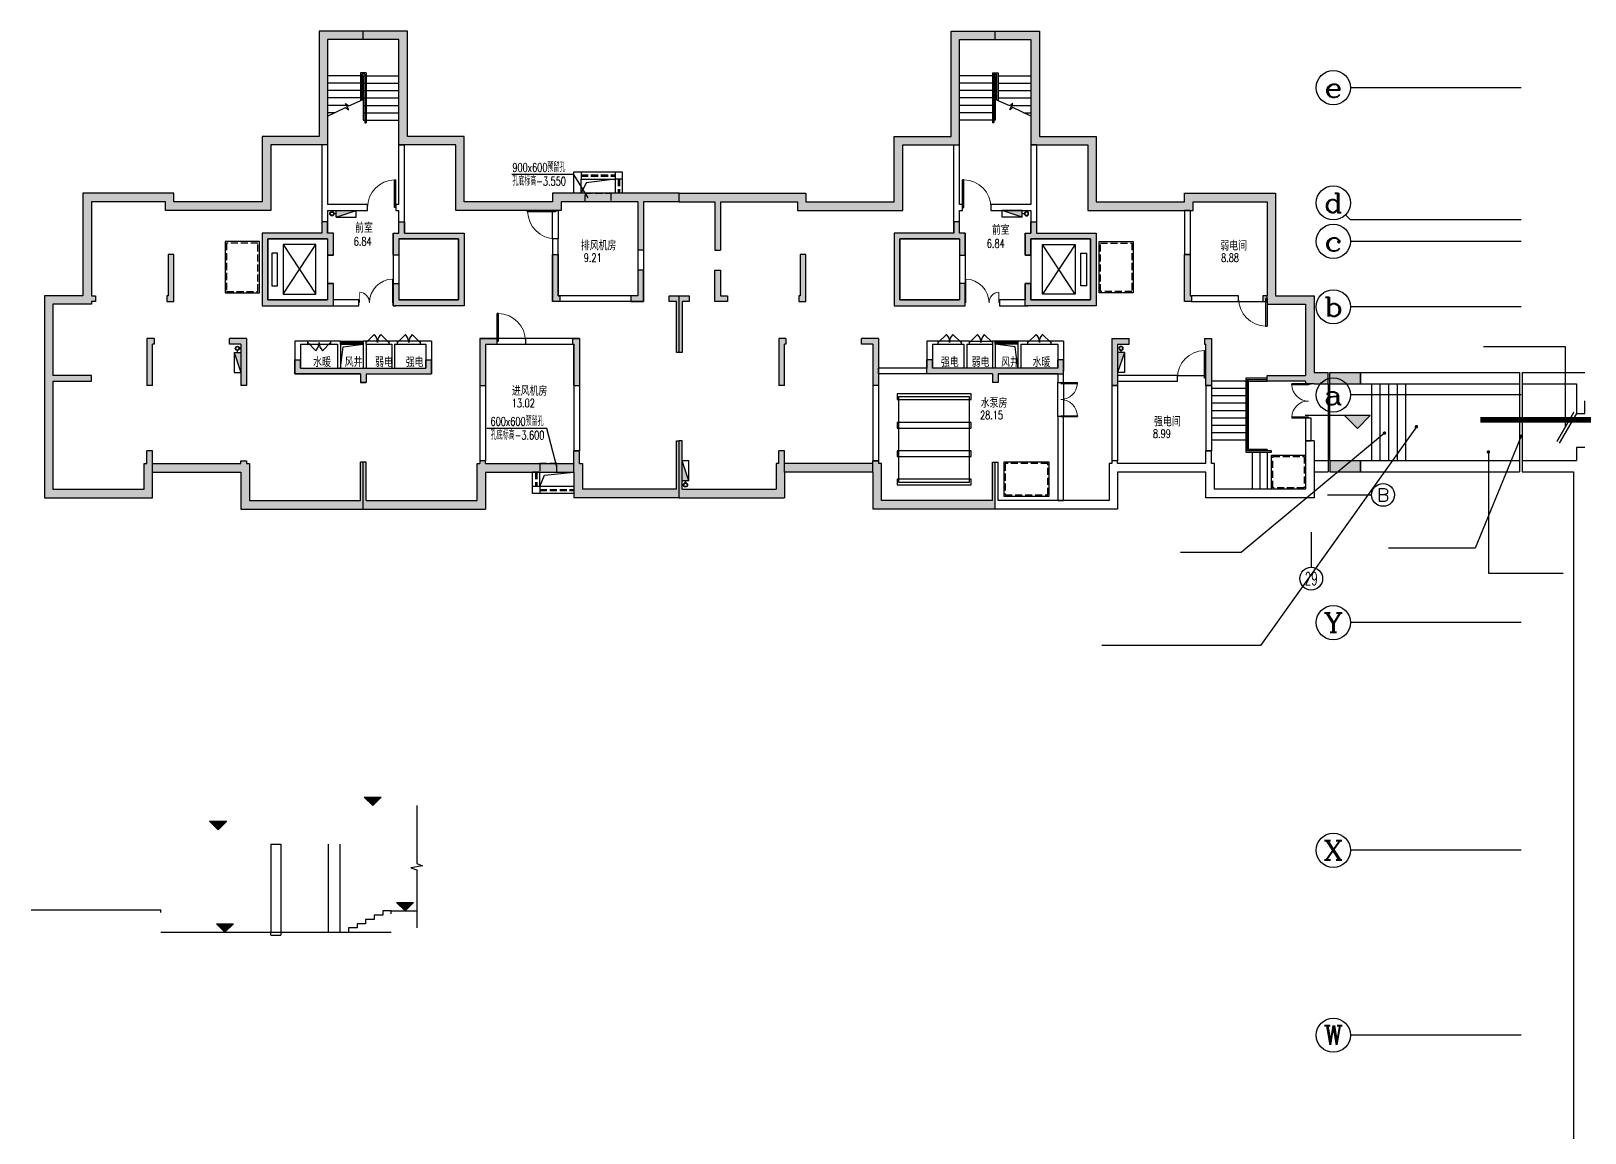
# Model space of a CAD drawing. Extents: x 791398 to 2325386, y -987887 to -518217.
# Drawn here: x 1385609 to 1440194, y -761682 to -722960 of the extents above; entities that cross this region are included whole.
import ezdxf
from ezdxf.enums import TextEntityAlignment as Align

# ---------------------------------------------------------------- set-up
doc = ezdxf.new("R2010")
doc.units = 0
doc.header["$LTSCALE"] = 1000
doc.header["$MEASUREMENT"] = 0
for name, pattern in [('BORDER', [1.75, 0.5, -0.25, 0.5, -0.25, 0, -0.25]), ('DASH', [0.35, 0.25, -0.1]), ('DASHEDX2', [1.5, 1, -0.5])]:
    doc.linetypes.add(name, pattern=pattern)
for name, color, linetype in [('AXIS', 3, 'Continuous'), ('AXIS_TEXT', 7, 'Continuous'), ('DIM_ELEV', 3, 'Continuous'), ('DIM_LEAD', 3, 'Continuous'), ('JPS-J', 6, 'Continuous'), ('JPS-X', 1, 'BORDER'), ('JPS-XHS', 7, 'Continuous'), ('LVTRY', 6, 'Continuous'), ('PUB_DIM', 3, 'Continuous'), ('solid', 253, 'Continuous'), ('SPACE', 7, 'Continuous'), ('STAIR', 9, 'Continuous'), ('STAIRS', 9, 'Continuous'), ('TEXT', 7, 'Continuous'), ('WALL', 8, 'Continuous'), ('wall-jg', 1, 'Continuous'), ('WINDOW', 8, 'Continuous'), ('ZS封堵', 40, 'Continuous')]:
    doc.layers.add(name, color=color, linetype=linetype)
doc.layers.add('RD-line', color=2, linetype='Continuous', lineweight=0)
doc.styles.add('_TCH_AXIS', font='COMPLEX', dxfattribs={"bigfont": 'GBCBIG'})
doc.styles.add('_TCH_SPACE', font='SIMPLEX', dxfattribs={"bigfont": 'GBCBIG'})
doc.styles.add('COMPLEX', font='COMPLEX')
doc.styles.add('TEXT', font='tjromans.shx', dxfattribs={"width": 0.8, "height": 400, "bigfont": 'tjhztxt.shx'})

# ---------------------------------------------------------------- blocks, each defined once
blk = doc.blocks.new('DXHS')
at = {"layer": 'JPS-XHS'}
blk.add_hatch(color=256, dxfattribs=at).paths.add_polyline_path([(-350, 240), (-350, 0), (350, 0)])
at = {"layer": 'JPS-XHS', "linetype": 'Continuous'}
for p, q in [((-350, 240), (-350, 0)), ((-350, 240), (350, 240)), ((-350, 0), (350, 0)), ((350, 240), (350, 0))]:
    blk.add_line(p, q, dxfattribs=at)
at = {"layer": 'JPS-XHS'}
blk.add_line((-350, 240), (350, 0), dxfattribs=at)
blk = doc.blocks.new('FF')
at = {"linetype": 'Continuous'}
for radius in [75, 60]:
    blk.add_circle((0, 0), radius, dxfattribs=at)
blk = doc.blocks.new('$DorLib2D$00000192')
at = {"color": 0}
blk.add_line((-0.5, 0.125), (0.366, 0.625), dxfattribs=at)
at = {"color": 0, "const_width": 0.0417}
blk.add_lwpolyline([(-0.542, 0.197), (0.324, 0.697)], dxfattribs=at)
blk = doc.blocks.new('_AXISO')
blk.add_circle((0, 0), 0.5)
at = {"layer": 'AXIS_TEXT', "style": 'COMPLEX', "width": 1.041667}
blk.add_attdef('A', text='', height=0.56, dxfattribs=at).set_placement((-0.25, -0.28), (0.25, -0.28), align=Align.FIT)
blk = doc.blocks.new('$DorLib2D$00000025')
at = {"const_width": 0.02}
for points in [[(0.481, -0.001), (0.481, 0.691)], [(-0.481, 0.001), (-0.481, 0.308)]]:
    blk.add_lwpolyline(points, dxfattribs=at)
at = {"lineweight": 13}
for centre, radius, start, end in [((0.505, -0.002), 0.699, 91.9397, 179.7238), ((-0.501, 0.003), 0.307, 359.7899, 85.7508)]:
    blk.add_arc(centre, radius, start, end, dxfattribs=at)
blk = doc.blocks.new('$DorLib2D$00000116')
at = {"color": 0}
for p, q in [((-0.5, 0), (-0.146, 0.354)), ((0.5, 0), (0.146, 0.354))]:
    blk.add_line(p, q, dxfattribs=at)
for centre, start, end in [((-0.5, 0), 0, 45), ((0.5, 0), 135, 180)]:
    blk.add_arc(centre, 0.5, start, end, dxfattribs=at)
blk = doc.blocks.new('$WINLIB2D$00000001')
for p, q in [((-0.5, 0.5), (0.5, 0.5)), ((-0.5, 0.5), (-0.5, -0.5)), ((0.5, 0.167), (-0.5, 0.167)), ((0.5, -0.5), (0.5, 0.5)), ((0.5, -0.167), (-0.5, -0.167)), ((-0.5, -0.5), (0.5, -0.5))]:
    blk.add_line(p, q)
blk = doc.blocks.new('$DorLib2D$00000001')
for p, q in [((0.45, 0.975), (0.5, 0.975)), ((0.45, 0), (0.45, 0.975)), ((0.5, 0), (0.5, 0.975)), ((0.5, 0), (0.45, 0))]:
    blk.add_line(p, q)
at = {"lineweight": 13}
blk.add_arc((0.475, 0), 0.975, 91.4693, 180, dxfattribs=at)
blk = doc.blocks.new('$DorLib2D$00000002')
for p, q in [((-0.5, 0), (-0.5, 0.4875)), ((-0.475, 0.4875), (-0.5, 0.4875)), ((-0.475, 0), (-0.475, 0.4875)), ((0.475, 0), (0.475, 0.4875)), ((0.475, 0.4875), (0.5, 0.4875)), ((0.5, 0), (0.5, 0.4875)), ((-0.5, 0), (-0.475, 0)), ((0.5, 0), (0.475, 0))]:
    blk.add_line(p, q)
at = {"lineweight": 13}
for centre, start, end in [((-0.4875, 0), 0, 88.53072), ((0.4875, 0), 91.46928, 180)]:
    blk.add_arc(centre, 0.4875, start, end, dxfattribs=at)

msp = doc.modelspace()

# ---------------------------------------------------------------- hatches: boundary and pattern name
at = {"layer": 'DIM_ELEV'}
for points in [[(1432199, -736923), (1432649, -736473), (1431749, -736473)], [(1397609, -750179), (1397309, -749879), (1397909, -749879)], [(1392181, -751029), (1391881, -750729), (1392481, -750729)], [(1398747, -753879), (1398447, -753579), (1399047, -753579)], [(1392418, -754629), (1392118, -754329), (1392718, -754329)]]:
    msp.add_hatch(color=256, dxfattribs=at).paths.add_polyline_path(points)
at = {"layer": 'solid'}
for points in [[(1395728, -726660), (1393728, -726660), (1393728, -728960), (1390628, -728960), (1390628, -728660), (1387428, -728660), (1387428, -732260), (1386078, -732260), (1386078, -739360), (1389878, -739360), (1389878, -738460), (1389878, -738160), (1389878, -737710), (1389678, -737710), (1389678, -738160), (1389578, -738160), (1389578, -739060), (1386378, -739060), (1386378, -735260), (1387728, -735260), (1387728, -735060), (1386378, -735060), (1386378, -732560), (1387728, -732560), (1387728, -732460), (1387878, -732460), (1387878, -732260), (1387728, -732260), (1387728, -728960), (1390328, -728960), (1390328, -729260), (1394028, -729260), (1394028, -726960), (1396028, -726960), (1396028, -723260), (1397278, -723260), (1397278, -722960), (1395728, -722960)], [(1403928, -728660), (1403928, -728960), (1400828, -728960), (1400828, -726660), (1398828, -726660), (1398828, -722960), (1397278, -722960), (1397278, -723260), (1398528, -723260), (1398528, -726960), (1400528, -726960), (1400528, -729260), (1404228, -729260), (1404228, -728960), (1406928, -728960), (1406928, -730660), (1407128, -730660), (1407128, -728960), (1408378, -728960), (1408378, -728660)], [(1408378, -728660), (1412828, -728660), (1412828, -728960), (1415928, -728960), (1415928, -726660), (1417928, -726660), (1417928, -722960), (1419478, -722960), (1419478, -723260), (1418228, -723260), (1418228, -726960), (1416228, -726960), (1416228, -729260), (1412528, -729260), (1412528, -728960), (1409828, -728960), (1409828, -730660), (1409628, -730660), (1409628, -728960), (1408378, -728960)], [(1426128, -728660), (1426128, -728960), (1423028, -728960), (1423028, -726660), (1421028, -726660), (1421028, -722960), (1419478, -722960), (1419478, -723260), (1420728, -723260), (1420728, -726960), (1422728, -726960), (1422728, -729260), (1426428, -729260), (1426428, -728960), (1429028, -728960), (1429028, -732260), (1428878, -732260), (1428878, -732460), (1429028, -732460), (1429028, -732560), (1430378, -732560), (1430378, -735060), (1429028, -735060), (1429028, -735260), (1430378, -735260), (1430378, -735360), (1430678, -735360), (1431178, -735360), (1431178, -734960), (1430678, -734960), (1430678, -732260), (1429328, -732260), (1429328, -728660)], [(1396028, -730835), (1396228, -730835), (1396228, -730060), (1396028, -730060), (1396028, -729660), (1395828, -729660), (1395828, -730060), (1393728, -730060), (1393728, -732610), (1396228, -732610), (1396228, -731835), (1396028, -731835), (1396028, -732410), (1393928, -732410), (1393928, -730260), (1396028, -730260)], [(1398528, -730835), (1398328, -730835), (1398328, -730060), (1398528, -730060), (1398528, -729660), (1398728, -729660), (1398728, -730060), (1400828, -730060), (1400828, -732610), (1398328, -732610), (1398328, -731835), (1398528, -731835), (1398528, -732410), (1400628, -732410), (1400628, -730260), (1398528, -730260)], [(1418228, -730835), (1418428, -730835), (1418428, -730060), (1418228, -730060), (1418228, -729660), (1418028, -729660), (1418028, -730060), (1415928, -730060), (1415928, -732610), (1418428, -732610), (1418428, -731835), (1418228, -731835), (1418228, -732410), (1416128, -732410), (1416128, -730260), (1418228, -730260)], [(1420528, -730835), (1420528, -730060), (1420728, -730060), (1420728, -729660), (1420928, -729660), (1420928, -730060), (1423028, -730060), (1423028, -732610), (1420528, -732610), (1420528, -731835), (1420728, -731835), (1420728, -732410), (1422828, -732410), (1422828, -730260), (1420728, -730260), (1420728, -730835)], [(1390428, -732260), (1390378, -732260), (1390378, -732460), (1390628, -732460), (1390628, -730810), (1390428, -730810)], [(1403928, -732460), (1404178, -732460), (1404178, -732260), (1404128, -732260), (1404128, -730810), (1403928, -730810)], [(1412828, -730810), (1412628, -730810), (1412628, -732260), (1412578, -732260), (1412578, -732460), (1412828, -732460)], [(1426328, -732260), (1426328, -730810), (1426128, -730810), (1426128, -732460), (1426378, -732460), (1426378, -732260)], [(1406678, -732460), (1407128, -732460), (1407128, -731360), (1406928, -731360), (1406928, -732260), (1406678, -732260)], [(1410078, -732460), (1409628, -732460), (1409628, -731360), (1409828, -731360), (1409828, -732260), (1410078, -732260)], [(1408378, -732260), (1408028, -732260), (1408028, -732460), (1408278, -732460), (1408278, -734260), (1408378, -734260)], [(1408728, -732260), (1408378, -732260), (1408378, -734260), (1408478, -734260), (1408478, -732460), (1408728, -732460)], [(1389878, -733960), (1389928, -733960), (1389928, -733760), (1389678, -733760), (1389678, -735410), (1389878, -735410)], [(1392978, -733960), (1392978, -735410), (1393178, -735410), (1393178, -733760), (1392578, -733760), (1392578, -733960)], [(1401378, -735410), (1401578, -735410), (1401578, -733960), (1401978, -733960), (1401978, -733760), (1401378, -733760)], [(1404878, -733760), (1404628, -733760), (1404628, -733960), (1404678, -733960), (1404678, -735410), (1404878, -735410)], [(1411878, -735410), (1412078, -735410), (1412078, -733960), (1412128, -733960), (1412128, -733760), (1411878, -733760)], [(1415378, -733760), (1414778, -733760), (1414778, -733960), (1415178, -733960), (1415178, -735410), (1415378, -735410)], [(1423778, -733960), (1424178, -733960), (1424178, -733760), (1423578, -733760), (1423578, -735410), (1423778, -735410)], [(1426878, -735410), (1427078, -735410), (1427078, -733760), (1426828, -733760), (1426828, -733960), (1426878, -733960)], [(1395078, -734810), (1395078, -734510), (1394878, -734510), (1394878, -735010), (1397178, -735010), (1397178, -735310), (1397378, -735310), (1397378, -735010), (1399678, -735010), (1399678, -734510), (1399478, -734510), (1399478, -734810)], [(1417278, -734810), (1417278, -734510), (1417078, -734510), (1417078, -735010), (1419378, -735010), (1419378, -735310), (1419578, -735310), (1419578, -735010), (1421878, -735010), (1421878, -734510), (1421678, -734510), (1421678, -734810)], [(1431228, -734960), (1431228, -735360), (1432311, -735360), (1432311, -734960)], [(1408378, -737360), (1408278, -737360), (1408278, -739060), (1404978, -739060), (1404978, -738160), (1404878, -738160), (1404878, -737710), (1404678, -737710), (1404678, -738160), (1404678, -738460), (1404678, -739360), (1408378, -739360)], [(1408378, -737360), (1408478, -737360), (1408478, -739060), (1411778, -739060), (1411778, -738160), (1411878, -738160), (1411878, -737710), (1412078, -737710), (1412078, -738160), (1412078, -738460), (1412078, -739360), (1408378, -739360)], [(1397278, -738110), (1397178, -738110), (1397178, -739460), (1393278, -739460), (1393278, -738160), (1393178, -738160), (1393178, -738060), (1392978, -738060), (1392978, -738160), (1389878, -738160), (1389878, -738460), (1392978, -738460), (1392978, -739760), (1397278, -739760)], [(1404678, -738160), (1401578, -738160), (1401578, -738060), (1401378, -738060), (1401378, -738160), (1401278, -738160), (1401278, -739460), (1397378, -739460), (1397378, -738110), (1397278, -738110), (1397278, -739760), (1401578, -739760), (1401578, -738460), (1404678, -738460)], [(1412078, -738160), (1412078, -738460), (1415178, -738460), (1415178, -738160)], [(1419478, -738110), (1419378, -738110), (1419378, -739460), (1415478, -739460), (1415478, -738160), (1415378, -738160), (1415378, -738060), (1415178, -738060), (1415178, -738160), (1415178, -738460), (1415178, -739760), (1419478, -739760)], [(1432311, -738449), (1432311, -738049), (1431228, -738049), (1431228, -738449)]]:
    msp.add_hatch(color=256, dxfattribs=at).paths.add_polyline_path(points)

# ---------------------------------------------------------------- linework, layer by layer
for p, q in [((1437894, -735360), (1437894, -738449)), ((1437894, -735360), (1437894, -738449)), ((1437994, -735360), (1437994, -738449)), ((1437994, -735360), (1437994, -738449))]:
    msp.add_line(p, q)
at = {"layer": 'AXIS'}
for p, q in [((1437955, -724949), (1431955, -724949)), ((1431779, -729423), (1431955, -729599)), ((1437955, -729599), (1431955, -729599)), ((1437955, -730349), (1431955, -730349)), ((1437955, -732649), (1431955, -732649)), ((1437955, -735749), (1431955, -735749)), ((1431154, -739260), (1432702, -739260)), ((1430578, -740569), (1430578, -741802)), ((1437955, -743749), (1431955, -743749)), ((1437955, -751749), (1431955, -751749)), ((1437955, -758249), (1431955, -758249))]:
    msp.add_line(p, q, dxfattribs=at)
for centre in [(1433102, -739260), (1430578, -742202)]:
    msp.add_circle(centre, 400, dxfattribs=at)
at = {"layer": 'DIM_ELEV'}
for p, q in [((1432649, -736473), (1430371, -736473)), ((1432199, -736923), (1431749, -736473)), ((1432199, -736923), (1432649, -736473)), ((1397609, -750179), (1397309, -749879)), ((1397309, -749879), (1397909, -749879)), ((1397609, -750179), (1397909, -749879)), ((1392181, -751029), (1391881, -750729)), ((1391881, -750729), (1392481, -750729)), ((1392181, -751029), (1392481, -750729)), ((1398747, -753879), (1398447, -753579)), ((1398447, -753579), (1399047, -753579)), ((1398747, -753879), (1399047, -753579)), ((1392418, -754629), (1392118, -754329)), ((1392118, -754329), (1392718, -754329)), ((1392418, -754629), (1392718, -754329))]:
    msp.add_line(p, q, dxfattribs=at)
msp.add_lwpolyline([(1399155, -750179), (1399155, -752216), (1399365, -752293), (1398945, -752367), (1399155, -752441), (1399155, -754479)], dxfattribs=at)
at = {"layer": 'DIM_LEAD'}
for p, q in [((1434276, -736863), (1428796, -744553)), ((1433153, -737088), (1428120, -741289)), ((1437949, -737199), (1436342, -741134)), ((1436801, -737752), (1436801, -742014)), ((1436342, -741134), (1433293, -741134)), ((1428120, -741289), (1425991, -741289)), ((1436801, -742014), (1439427, -742014)), ((1428796, -744553), (1423225, -744553))]:
    msp.add_line(p, q, dxfattribs=at)
at = {"layer": 'DIM_LEAD', "const_width": 60}
for points in [[(1434293, -736839, 1), (1434258, -736888, 1)], [(1433176, -737069, 1), (1433130, -737107, 1)], [(1437960, -737171, 1), (1437938, -737227, 1)], [(1436801, -737722, 1), (1436801, -737782, 1)]]:
    msp.add_lwpolyline(points, format="xyb", close=True, dxfattribs=at)
at = {"layer": 'JPS-J'}
for points in [[(1416028, -735710), (1416028, -735910), (1418628, -735910), (1418628, -735710)], [(1418578, -735810), (1416078, -735810), (1416078, -738810), (1418578, -738810)], [(1416028, -736710), (1416028, -736910), (1418628, -736910), (1418628, -736710)], [(1416028, -737710), (1416028, -737910), (1418628, -737910), (1418628, -737710)], [(1416028, -738710), (1416028, -738910), (1418628, -738910), (1418628, -738710)]]:
    msp.add_lwpolyline(points, close=True, dxfattribs=at)
at = {"layer": 'JPS-X', "const_width": 50}
for points in [[(1396253, -729380), (1396328, -729380)], [(1420503, -729380), (1420428, -729380)], [(1392858, -734185), (1392858, -734260)], [(1423898, -734185), (1423898, -734260)], [(1408598, -738835), (1408598, -738760)]]:
    msp.add_lwpolyline(points, dxfattribs=at)
at = {"layer": 'LVTRY'}
for points in [[(1396478, -734810), (1396576, -734054), (1397278, -733960)], [(1420278, -734810), (1420180, -734054), (1419478, -733960)]]:
    msp.add_lwpolyline(points, dxfattribs=at)
at = {"layer": 'PUB_DIM'}
for points in [[(1405178, -728826), (1404676, -728006), (1402500, -728006)], [(1404078, -738276), (1403722, -736931), (1401616, -736931)]]:
    msp.add_lwpolyline(points, dxfattribs=at)
at = {"layer": 'RD-line', "linetype": 'DASHEDX2', "const_width": 200}
msp.add_lwpolyline([(1443461, -736620), (1436515, -736620)], dxfattribs=at)
at = {"layer": 'solid'}
for p, q in [((1397278, -723260), (1397278, -722960)), ((1419478, -723260), (1419478, -722960)), ((1408378, -728960), (1408378, -728660)), ((1408378, -728960), (1408378, -728660)), ((1408378, -734260), (1408378, -732260)), ((1432311, -735360), (1432311, -734960)), ((1408378, -739360), (1408378, -737360)), ((1408378, -739360), (1408378, -737360)), ((1389878, -738460), (1389878, -738160)), ((1397278, -739760), (1397278, -738110)), ((1404678, -738460), (1404678, -738160)), ((1412078, -738460), (1412078, -738160)), ((1415178, -738460), (1415178, -738160)), ((1419478, -739760), (1419478, -738110)), ((1432311, -738449), (1432311, -738049))]:
    msp.add_line(p, q, dxfattribs=at)
at = {"layer": 'STAIR'}
for p, q in [((1397178, -724530), (1396028, -724530)), ((1397178, -724790), (1396028, -724790)), ((1397378, -724430), (1397178, -724430)), ((1397178, -724430), (1397178, -725408)), ((1397328, -724480), (1397228, -724480)), ((1397228, -724480), (1397228, -725385)), ((1397278, -724530), (1397228, -724530)), ((1397278, -724790), (1397228, -724790)), ((1397278, -724530), (1397278, -726090)), ((1397278, -724530), (1397328, -724530)), ((1397278, -724530), (1397278, -725363)), ((1397278, -724790), (1397328, -724790)), ((1397328, -724480), (1397328, -726190)), ((1397378, -724430), (1397378, -726190)), ((1397378, -724530), (1398528, -724530)), ((1397378, -724790), (1398528, -724790)), ((1419378, -724530), (1418228, -724530)), ((1419378, -724790), (1418228, -724790)), ((1419378, -724430), (1419578, -724430)), ((1419378, -724430), (1419378, -726190)), ((1419428, -724480), (1419428, -726190)), ((1419428, -724480), (1419528, -724480)), ((1419478, -724530), (1419428, -724530)), ((1419478, -724790), (1419428, -724790)), ((1419478, -724530), (1419478, -725363)), ((1419478, -724530), (1419528, -724530)), ((1419478, -724530), (1419478, -726090)), ((1419478, -724790), (1419528, -724790)), ((1419528, -724480), (1419528, -725385)), ((1419578, -724430), (1419578, -725408)), ((1419578, -724530), (1420728, -724530)), ((1419578, -724790), (1420728, -724790)), ((1397178, -725050), (1396028, -725050)), ((1397178, -725310), (1396028, -725310)), ((1396767, -725588), (1397278, -725363)), ((1397278, -725050), (1397228, -725050)), ((1397278, -725310), (1397228, -725310)), ((1397278, -725050), (1397328, -725050)), ((1397278, -725310), (1397328, -725310)), ((1397378, -725050), (1398528, -725050)), ((1397378, -725310), (1398528, -725310)), ((1419378, -725050), (1418228, -725050)), ((1419378, -725310), (1418228, -725310)), ((1419478, -725050), (1419428, -725050)), ((1419478, -725310), (1419428, -725310)), ((1419478, -725050), (1419528, -725050)), ((1419478, -725310), (1419528, -725310)), ((1419988, -725588), (1419478, -725363)), ((1419578, -725050), (1420728, -725050)), ((1419578, -725310), (1420728, -725310)), ((1396691, -725570), (1396028, -725570)), ((1396028, -725956), (1396659, -725641)), ((1396281, -725830), (1396028, -725830)), ((1396659, -725641), (1396766, -725722)), ((1396766, -725722), (1396660, -725507)), ((1396660, -725507), (1396767, -725588)), ((1397278, -725570), (1397328, -725570)), ((1397278, -725830), (1397328, -725830)), ((1397378, -725570), (1398528, -725570)), ((1397378, -725830), (1398528, -725830)), ((1419378, -725570), (1418228, -725570)), ((1419378, -725830), (1418228, -725830)), ((1419478, -725570), (1419428, -725570)), ((1419478, -725830), (1419428, -725830)), ((1420095, -725507), (1419988, -725588)), ((1419989, -725722), (1420095, -725507)), ((1420096, -725641), (1419989, -725722)), ((1420064, -725570), (1420728, -725570)), ((1420728, -725956), (1420096, -725641)), ((1420474, -725830), (1420728, -725830)), ((1397278, -726090), (1397328, -726090)), ((1397328, -726190), (1397378, -726190)), ((1397378, -726090), (1398528, -726090)), ((1419378, -726090), (1418228, -726090)), ((1419428, -726190), (1419378, -726190)), ((1419478, -726090), (1419428, -726090)), ((1403928, -730260), (1403928, -729260)), ((1404128, -729260), (1404128, -730260)), ((1394468, -730460), (1395618, -732210)), ((1394468, -732210), (1395618, -730460)), ((1396028, -730835), (1396028, -731835)), ((1420728, -730835), (1420728, -731835)), ((1422287, -730460), (1421137, -732210)), ((1422287, -732210), (1421137, -730460)), ((1428028, -732460), (1429028, -732460)), ((1396128, -733860), (1395328, -733860)), ((1395328, -733960), (1396128, -733960)), ((1398178, -733860), (1397378, -733860)), ((1397378, -733960), (1398178, -733960)), ((1399278, -733860), (1398478, -733860)), ((1398478, -733960), (1399278, -733960)), ((1402978, -733760), (1401978, -733760)), ((1401978, -733960), (1402978, -733960)), ((1418278, -733860), (1417478, -733860)), ((1417478, -733960), (1418278, -733960)), ((1418578, -733860), (1419378, -733860)), ((1418578, -733960), (1419378, -733960)), ((1421428, -733860), (1420628, -733860)), ((1420628, -733960), (1421428, -733960)), ((1425878, -735060), (1426878, -735060)), ((1421678, -736510), (1421678, -735310)), ((1421878, -735310), (1421878, -736510)), ((1428278, -735260), (1427078, -735260)), ((1428278, -735520), (1427078, -735520)), ((1428278, -735780), (1427078, -735780)), ((1428378, -735260), (1428328, -735260)), ((1428378, -735520), (1428328, -735520)), ((1428378, -735780), (1428328, -735780)), ((1431178, -735360), (1431178, -738049)), ((1431228, -738049), (1431228, -735360)), ((1428278, -736040), (1427078, -736040)), ((1428278, -736300), (1427078, -736300)), ((1428378, -736040), (1428328, -736040)), ((1428378, -736300), (1428328, -736300)), ((1428278, -736560), (1427078, -736560)), ((1428278, -736820), (1427078, -736820)), ((1428378, -736560), (1428328, -736560)), ((1428378, -736820), (1428328, -736820)), ((1428278, -737080), (1427078, -737080)), ((1428278, -737340), (1427078, -737340)), ((1428378, -737080), (1428328, -737080)), ((1428378, -737340), (1428328, -737340)), ((1428508, -737660), (1428508, -737710)), ((1428508, -737760), (1428508, -739060)), ((1428768, -737660), (1428768, -737710)), ((1428768, -737760), (1428768, -739060)), ((1429028, -737660), (1429028, -737710)), ((1429028, -737760), (1429028, -739060))]:
    msp.add_line(p, q, dxfattribs=at)
for points in [[(1406128, -728160), (1405107, -728291), (1404928, -728660)], [(1429028, -735160), (1428278, -735160), (1428278, -737760), (1429178, -737760), (1429178, -737710), (1428328, -737710), (1428328, -735210), (1429028, -735210)], [(1429028, -737660), (1428378, -737660), (1428378, -735260), (1429028, -735260)], [(1403478, -738960), (1403642, -738570), (1404678, -738460)]]:
    msp.add_lwpolyline(points, dxfattribs=at)
at = {"layer": 'STAIR', "linetype": 'DASH'}
for points in [[(1405078, -728660), (1405978, -728660), (1405978, -728960), (1405078, -728960)], [(1392478, -732110), (1393578, -732110), (1393578, -730410), (1392478, -730410)], [(1424278, -732110), (1423178, -732110), (1423178, -730410), (1424278, -730410)], [(1430328, -737910), (1430328, -739010), (1429228, -739010), (1429228, -737910)], [(1404078, -738160), (1403478, -738160), (1403478, -738460), (1404078, -738460)], [(1419828, -738160), (1419828, -739260), (1421328, -739260), (1421328, -738160)]]:
    msp.add_lwpolyline(points, close=True, dxfattribs=at)
at = {"layer": 'STAIR'}
for points in [[(1392428, -732160), (1393628, -732160), (1393628, -730360), (1392428, -730360)], [(1394268, -731910), (1394268, -730760), (1394068, -730760), (1394068, -731910)], [(1395618, -732210), (1395618, -730460), (1394468, -730460), (1394468, -732210)], [(1421137, -732210), (1421137, -730460), (1422287, -730460), (1422287, -732210)], [(1422487, -731910), (1422487, -730760), (1422687, -730760), (1422687, -731910)], [(1424328, -732160), (1423128, -732160), (1423128, -730360), (1424328, -730360)], [(1430378, -737860), (1430378, -739060), (1429178, -739060), (1429178, -737860)], [(1419778, -738110), (1419778, -739310), (1421378, -739310), (1421378, -738110)]]:
    msp.add_lwpolyline(points, close=True, dxfattribs=at)
at = {"layer": 'STAIRS'}
for p, q in [((1432694, -735360), (1432694, -738049)), ((1432994, -735360), (1432994, -738049)), ((1433294, -735360), (1433294, -738049)), ((1433594, -735360), (1433594, -738049)), ((1433894, -735360), (1433894, -738049)), ((1394037, -751529), (1394387, -751529)), ((1394037, -751529), (1394037, -754629)), ((1394387, -751529), (1394387, -754629)), ((1396062, -754629), (1396062, -751529)), ((1396462, -754629), (1396462, -751529)), ((1385609, -753839), (1390162, -753839)), ((1390162, -753939), (1390162, -753839)), ((1398262, -753879), (1399155, -753879)), ((1398262, -753979), (1398262, -753879)), ((1390162, -754629), (1394037, -754629)), ((1394037, -754729), (1394037, -754629)), ((1394037, -754629), (1394387, -754629)), ((1394037, -754729), (1394387, -754729)), ((1394387, -754629), (1398262, -754629)), ((1394387, -754629), (1394387, -754729))]:
    msp.add_line(p, q, dxfattribs=at)
msp.add_lwpolyline([(1398262, -753879), (1397962, -753879), (1397962, -754029), (1397662, -754029), (1397662, -754179), (1397362, -754179), (1397362, -754329), (1397062, -754329), (1397062, -754479), (1396762, -754479), (1396762, -754629)], dxfattribs=at)
at = {"layer": 'WALL'}
for p, q in [((1395828, -726960), (1395828, -729160)), ((1396028, -726960), (1395828, -726960)), ((1396028, -726960), (1396028, -729060)), ((1398528, -729060), (1398528, -726960)), ((1398528, -726960), (1398728, -726960)), ((1398728, -729160), (1398728, -726960)), ((1418028, -729160), (1418028, -726960)), ((1418028, -726960), (1418228, -726960)), ((1418228, -729060), (1418228, -726960)), ((1420728, -726960), (1420728, -729060)), ((1420928, -726960), (1420728, -726960)), ((1420928, -726960), (1420928, -729160)), ((1395828, -729160), (1395828, -730060)), ((1397428, -729060), (1396028, -729060)), ((1397428, -729260), (1397428, -729060)), ((1398528, -729060), (1398428, -729060)), ((1398428, -729060), (1398428, -729260)), ((1398728, -730060), (1398728, -729160)), ((1418028, -730060), (1418028, -729160)), ((1418328, -729060), (1418228, -729060)), ((1418328, -729260), (1418328, -729060)), ((1420728, -729060), (1419328, -729060)), ((1419328, -729060), (1419328, -729260)), ((1420928, -729160), (1420928, -730060)), ((1396028, -729260), (1397428, -729260)), ((1396028, -729260), (1396028, -730060)), ((1398428, -729260), (1398528, -729260)), ((1398528, -730060), (1398528, -729260)), ((1403928, -729260), (1404128, -729260)), ((1418228, -730060), (1418228, -729260)), ((1418228, -729260), (1418328, -729260)), ((1419328, -729260), (1420728, -729260)), ((1420728, -729260), (1420728, -730060)), ((1426128, -729260), (1426128, -730810)), ((1426328, -729260), (1426128, -729260)), ((1426328, -729260), (1426328, -730810)), ((1393728, -730060), (1393728, -732610)), ((1395828, -730060), (1393728, -730060)), ((1393928, -730260), (1393928, -732410)), ((1395928, -730260), (1393928, -730260)), ((1396028, -730260), (1395928, -730260)), ((1396228, -730060), (1396028, -730060)), ((1396028, -730260), (1396028, -730835)), ((1396228, -730835), (1396228, -730060)), ((1398328, -730060), (1398328, -732410)), ((1398328, -730060), (1398528, -730060)), ((1398528, -730260), (1398528, -732410)), ((1398528, -730260), (1398628, -730260)), ((1398628, -730260), (1400628, -730260)), ((1398728, -730060), (1400828, -730060)), ((1400628, -730260), (1400628, -732410)), ((1400828, -730060), (1400828, -732610)), ((1404128, -730260), (1403928, -730260)), ((1403928, -730260), (1403928, -732460)), ((1404128, -732260), (1404128, -730260)), ((1415928, -730060), (1415928, -732610)), ((1418028, -730060), (1415928, -730060)), ((1416128, -730260), (1416128, -732410)), ((1418128, -730260), (1416128, -730260)), ((1418228, -730260), (1418128, -730260)), ((1418428, -730060), (1418228, -730060)), ((1418228, -730260), (1418228, -732410)), ((1418428, -730060), (1418428, -732410)), ((1420528, -730060), (1420728, -730060)), ((1420528, -730060), (1420528, -730835)), ((1420728, -730260), (1420828, -730260)), ((1420728, -730835), (1420728, -730260)), ((1420828, -730260), (1422828, -730260)), ((1420928, -730060), (1423028, -730060)), ((1422828, -730260), (1422828, -732410)), ((1423028, -730060), (1423028, -732610)), ((1396028, -730835), (1396228, -730835)), ((1406928, -730660), (1406928, -732260)), ((1407128, -730660), (1406928, -730660)), ((1407128, -730660), (1407128, -732460)), ((1420528, -730835), (1420728, -730835)), ((1426328, -730810), (1426128, -730810)), ((1396228, -731835), (1396028, -731835)), ((1396028, -731835), (1396028, -732410)), ((1396228, -732410), (1396228, -731835)), ((1420728, -731835), (1420528, -731835)), ((1420528, -731835), (1420528, -732410)), ((1420728, -732410), (1420728, -731835)), ((1393928, -732410), (1396028, -732410)), ((1397128, -732410), (1396228, -732410)), ((1397128, -732610), (1397128, -732410)), ((1398328, -732410), (1398328, -732610)), ((1400628, -732410), (1398528, -732410)), ((1407128, -732460), (1403928, -732460)), ((1406928, -732260), (1404128, -732260)), ((1416128, -732410), (1418228, -732410)), ((1418428, -732610), (1418428, -732410)), ((1420528, -732410), (1419628, -732410)), ((1419628, -732410), (1419628, -732610)), ((1422828, -732410), (1420728, -732410)), ((1428028, -732260), (1426378, -732260)), ((1426378, -732260), (1426378, -732460)), ((1426378, -732460), (1428028, -732460)), ((1428028, -732460), (1428028, -732260)), ((1429028, -732460), (1429028, -732260)), ((1393728, -732610), (1396136, -732610)), ((1396128, -732610), (1397128, -732610)), ((1398328, -732610), (1398428, -732610)), ((1400828, -732610), (1398420, -732610)), ((1415928, -732610), (1418336, -732610)), ((1418328, -732610), (1418428, -732610)), ((1419628, -732610), (1420628, -732610)), ((1423028, -732610), (1420620, -732610)), ((1394878, -733860), (1394878, -735010)), ((1395328, -733860), (1394878, -733860)), ((1395078, -733960), (1395078, -734810)), ((1395078, -733960), (1395328, -733960)), ((1395328, -733960), (1395328, -733860)), ((1396478, -733860), (1396128, -733860)), ((1396128, -733860), (1396128, -733960)), ((1396128, -733960), (1396378, -733960)), ((1396378, -733960), (1396378, -734810)), ((1396478, -733960), (1396478, -733860)), ((1396478, -733960), (1396478, -734810)), ((1397378, -733860), (1397278, -733860)), ((1397278, -733860), (1397278, -733960)), ((1397278, -733960), (1397278, -734810)), ((1397378, -733960), (1397378, -733860)), ((1397378, -733960), (1397378, -734810)), ((1398378, -733860), (1398178, -733860)), ((1398178, -733860), (1398178, -733960)), ((1398178, -733960), (1398278, -733960)), ((1398278, -733960), (1398278, -734810)), ((1398478, -733860), (1398378, -733860)), ((1398378, -733960), (1398378, -734810)), ((1398378, -733960), (1398478, -733960)), ((1398478, -733960), (1398478, -733860)), ((1399678, -733860), (1399278, -733860)), ((1399278, -733860), (1399278, -733960)), ((1399278, -733960), (1399478, -733960)), ((1399478, -733960), (1399478, -734810)), ((1399678, -733860), (1399678, -735010)), ((1401978, -733760), (1401378, -733760)), ((1401378, -733760), (1401378, -738060)), ((1401578, -733960), (1401978, -733960)), ((1401578, -733960), (1401578, -738060)), ((1401978, -733960), (1401978, -733760)), ((1404878, -733760), (1402978, -733760)), ((1402978, -733760), (1402978, -733960)), ((1402978, -733960), (1404678, -733960)), ((1404678, -733960), (1404678, -737710)), ((1404878, -733760), (1404878, -737710)), ((1417478, -733860), (1417078, -733860)), ((1417078, -733860), (1417078, -734810)), ((1417278, -733960), (1417478, -733960)), ((1417278, -733960), (1417278, -734810)), ((1417478, -733960), (1417478, -733860)), ((1418378, -733860), (1418278, -733860)), ((1418278, -733860), (1418278, -733960)), ((1418278, -733960), (1418378, -733960)), ((1418578, -733860), (1418378, -733860)), ((1418378, -733960), (1418378, -734810)), ((1418478, -733960), (1418478, -734810)), ((1418478, -733960), (1418578, -733960)), ((1418578, -733960), (1418578, -733860)), ((1419478, -733860), (1419378, -733860)), ((1419378, -733860), (1419378, -733960)), ((1419378, -733960), (1419378, -734810)), ((1419478, -733960), (1419478, -733860)), ((1419478, -733960), (1419478, -734810)), ((1420628, -733860), (1420278, -733860)), ((1420278, -733860), (1420278, -733960)), ((1420278, -733960), (1420278, -734810)), ((1420378, -733960), (1420628, -733960)), ((1420378, -733960), (1420378, -734810)), ((1420628, -733960), (1420628, -733860)), ((1421878, -733860), (1421428, -733860)), ((1421428, -733860), (1421428, -733960)), ((1421428, -733960), (1421678, -733960)), ((1421678, -733960), (1421678, -734810)), ((1421878, -733860), (1421878, -734910)), ((1394878, -735010), (1396478, -735010)), ((1395078, -734810), (1396378, -734810)), ((1396478, -734810), (1397278, -734810)), ((1396478, -735010), (1397178, -735010)), ((1397178, -735010), (1397178, -735310)), ((1397278, -734810), (1397278, -734810)), ((1397378, -734810), (1398278, -734810)), ((1397378, -735010), (1398378, -735010)), ((1397378, -735010), (1397378, -735310)), ((1397378, -735010), (1397378, -735010)), ((1398378, -734810), (1399478, -734810)), ((1398378, -735010), (1399678, -735010)), ((1417078, -734810), (1415378, -734810)), ((1415378, -735010), (1415378, -734810)), ((1417178, -735010), (1415378, -735010)), ((1418378, -735010), (1417178, -735010)), ((1418378, -734810), (1417278, -734810)), ((1419378, -735010), (1418378, -735010)), ((1419378, -734810), (1418478, -734810)), ((1419378, -735010), (1419378, -735310)), ((1419378, -735010), (1419378, -735010)), ((1420278, -734810), (1419478, -734810)), ((1419478, -734810), (1419478, -734810)), ((1420278, -735010), (1419578, -735010)), ((1419578, -735010), (1419578, -735310)), ((1421678, -735010), (1420278, -735010)), ((1421678, -734810), (1420378, -734810)), ((1421678, -735010), (1421678, -735310)), ((1421878, -735310), (1421878, -734910)), ((1425878, -735060), (1423778, -735060)), ((1423778, -735060), (1423778, -735260)), ((1425878, -735260), (1425878, -735060)), ((1426878, -735260), (1426878, -735060)), ((1432311, -734960), (1437894, -734960)), ((1432311, -734960), (1432311, -735360)), ((1437894, -734960), (1437894, -735360)), ((1437994, -734960), (1440194, -734960)), ((1437994, -734960), (1437994, -735360)), ((1397378, -735310), (1397178, -735310)), ((1415178, -735410), (1415178, -738060)), ((1415378, -735410), (1415178, -735410)), ((1415378, -735410), (1415378, -738060)), ((1419578, -735310), (1419378, -735310)), ((1421678, -735310), (1421878, -735310)), ((1423578, -735410), (1423578, -738060)), ((1423778, -735410), (1423578, -735410)), ((1423778, -735260), (1425878, -735260)), ((1423778, -735410), (1423778, -738060)), ((1426878, -735410), (1426878, -737710)), ((1427078, -735410), (1426878, -735410)), ((1427078, -735410), (1427078, -737710)), ((1430378, -735360), (1430578, -735360)), ((1432311, -735360), (1437894, -735360)), ((1437994, -735360), (1439894, -735360)), ((1439894, -735360), (1439894, -735749)), ((1439894, -735749), (1439894, -736399)), ((1440194, -736399), (1440194, -735949)), ((1421878, -736510), (1421678, -736510)), ((1421678, -736510), (1421678, -739460)), ((1421878, -739460), (1421878, -736510)), ((1430578, -736560), (1430378, -736560)), ((1430378, -736560), (1430378, -737360)), ((1430578, -737360), (1430578, -736560)), ((1439894, -736399), (1440194, -736399)), ((1430378, -737360), (1430578, -737360)), ((1404878, -737710), (1404678, -737710)), ((1427078, -737710), (1426878, -737710)), ((1440194, -737599), (1439894, -737599)), ((1439894, -737599), (1439894, -738049)), ((1401578, -738060), (1401378, -738060)), ((1415378, -738060), (1415178, -738060)), ((1423778, -738060), (1423578, -738060)), ((1432311, -738049), (1437894, -738049)), ((1432311, -738049), (1432311, -738449)), ((1432311, -738449), (1437894, -738449)), ((1437894, -738049), (1437894, -738449)), ((1437994, -738049), (1439894, -738049)), ((1437994, -738049), (1437994, -738449)), ((1437994, -738449), (1439794, -738449)), ((1439794, -738449), (1439794, -788360)), ((1421678, -739460), (1421878, -739460))]:
    msp.add_line(p, q, dxfattribs=at)
for points in [[(1404678, -728660), (1404678, -727910), (1406378, -727910), (1406378, -728660)], [(1404678, -739210), (1403228, -739210), (1403228, -738460)]]:
    msp.add_lwpolyline(points, dxfattribs=at)
for points in [[(1406128, -728660), (1404928, -728660), (1404928, -728160), (1406128, -728160)], [(1403478, -738460), (1404678, -738460), (1404678, -738960), (1403478, -738960)]]:
    msp.add_lwpolyline(points, close=True, dxfattribs=at)
at = {"layer": 'wall-jg'}
for p, q in [((1398828, -722960), (1395728, -722960)), ((1395728, -722960), (1395728, -726660)), ((1398828, -726660), (1398828, -722960)), ((1417928, -726660), (1417928, -722960)), ((1417928, -722960), (1421028, -722960)), ((1421028, -722960), (1421028, -726660)), ((1396028, -723260), (1396028, -726960)), ((1398528, -723260), (1396028, -723260)), ((1398528, -726960), (1398528, -723260)), ((1418228, -726960), (1418228, -723260)), ((1418228, -723260), (1420728, -723260)), ((1420728, -723260), (1420728, -726960)), ((1393728, -726660), (1393728, -728960)), ((1395728, -726660), (1393728, -726660)), ((1394028, -726960), (1394028, -729260)), ((1396028, -726960), (1394028, -726960)), ((1400528, -726960), (1398528, -726960)), ((1400828, -726660), (1398828, -726660)), ((1400528, -729260), (1400528, -726960)), ((1400828, -728960), (1400828, -726660)), ((1415928, -726660), (1417928, -726660)), ((1415928, -728960), (1415928, -726660)), ((1416228, -729260), (1416228, -726960)), ((1416228, -726960), (1418228, -726960)), ((1420728, -726960), (1422728, -726960)), ((1421028, -726660), (1423028, -726660)), ((1422728, -726960), (1422728, -729260)), ((1423028, -726660), (1423028, -728960)), ((1387428, -728660), (1387428, -732260)), ((1390628, -728660), (1387428, -728660)), ((1390628, -728960), (1390628, -728660)), ((1408378, -728660), (1403928, -728660)), ((1403928, -728660), (1403928, -728960)), ((1408378, -728660), (1412828, -728660)), ((1412828, -728660), (1412828, -728960)), ((1426128, -728660), (1429328, -728660)), ((1426128, -728960), (1426128, -728660)), ((1429328, -728660), (1429328, -732260)), ((1387728, -728960), (1387728, -732260)), ((1390328, -728960), (1387728, -728960)), ((1390328, -729260), (1390328, -728960)), ((1393728, -728960), (1390628, -728960)), ((1403928, -728960), (1400828, -728960)), ((1404228, -728960), (1404228, -729260)), ((1406928, -728960), (1404228, -728960)), ((1406928, -728960), (1406928, -730660)), ((1407128, -728960), (1407128, -730660)), ((1408378, -728960), (1407128, -728960)), ((1408378, -728960), (1409628, -728960)), ((1409628, -728960), (1409628, -730660)), ((1409828, -728960), (1412528, -728960)), ((1409828, -728960), (1409828, -730660)), ((1412528, -728960), (1412528, -729260)), ((1412828, -728960), (1415928, -728960)), ((1423028, -728960), (1426128, -728960)), ((1426428, -729260), (1426428, -728960)), ((1426428, -728960), (1429028, -728960)), ((1429028, -728960), (1429028, -732260)), ((1394028, -729260), (1390328, -729260)), ((1404228, -729260), (1400528, -729260)), ((1412528, -729260), (1416228, -729260)), ((1422728, -729260), (1426428, -729260)), ((1390628, -730810), (1390428, -730810)), ((1390428, -730810), (1390428, -732260)), ((1390628, -732460), (1390628, -730810)), ((1403928, -732460), (1403928, -730810)), ((1403928, -730810), (1404128, -730810)), ((1404128, -730810), (1404128, -732260)), ((1407128, -730660), (1406928, -730660)), ((1409628, -730660), (1409828, -730660)), ((1412628, -730810), (1412628, -732260)), ((1412828, -730810), (1412628, -730810)), ((1412828, -732460), (1412828, -730810)), ((1426128, -730810), (1426328, -730810)), ((1426128, -732460), (1426128, -730810)), ((1426328, -730810), (1426328, -732260)), ((1387428, -732260), (1386078, -732260)), ((1386078, -732260), (1386078, -739360)), ((1387728, -732460), (1387728, -732560)), ((1390378, -732260), (1390378, -732460)), ((1390428, -732260), (1390378, -732260)), ((1390378, -732460), (1390628, -732460)), ((1404178, -732460), (1403928, -732460)), ((1404128, -732260), (1404178, -732260)), ((1404178, -732260), (1404178, -732460)), ((1412628, -732260), (1412578, -732260)), ((1412578, -732260), (1412578, -732460)), ((1412578, -732460), (1412828, -732460)), ((1426378, -732460), (1426128, -732460)), ((1426328, -732260), (1426378, -732260)), ((1426378, -732260), (1426378, -732460)), ((1429028, -732460), (1429028, -732560)), ((1429328, -732260), (1430678, -732260)), ((1430678, -732260), (1430678, -734960)), ((1387728, -732560), (1386378, -732560)), ((1386378, -732560), (1386378, -735060)), ((1429028, -732560), (1430378, -732560)), ((1430378, -732560), (1430378, -735060)), ((1389928, -733760), (1389678, -733760)), ((1389678, -733760), (1389678, -735410)), ((1389878, -735410), (1389878, -733960)), ((1389928, -733960), (1389878, -733960)), ((1389928, -733760), (1389928, -733960)), ((1393178, -733760), (1392578, -733760)), ((1392578, -733960), (1392578, -733760)), ((1392978, -733960), (1392578, -733960)), ((1392978, -733960), (1392978, -735410)), ((1393178, -733760), (1393178, -735410)), ((1401378, -733760), (1401978, -733760)), ((1401378, -733760), (1401378, -735410)), ((1401578, -733960), (1401578, -735410)), ((1401578, -733960), (1401978, -733960)), ((1401978, -733960), (1401978, -733760)), ((1404628, -733760), (1404878, -733760)), ((1404628, -733760), (1404628, -733960)), ((1404628, -733960), (1404678, -733960)), ((1404678, -735410), (1404678, -733960)), ((1404878, -733760), (1404878, -735410)), ((1411878, -733760), (1411878, -735410)), ((1412128, -733760), (1411878, -733760)), ((1412128, -733960), (1412078, -733960)), ((1412078, -735410), (1412078, -733960)), ((1412128, -733760), (1412128, -733960)), ((1414778, -733960), (1414778, -733760)), ((1415378, -733760), (1414778, -733760)), ((1415178, -733960), (1414778, -733960)), ((1415178, -733960), (1415178, -735410)), ((1415378, -733760), (1415378, -735410)), ((1423578, -733760), (1423578, -735410)), ((1423578, -733760), (1424178, -733760)), ((1423778, -733960), (1424178, -733960)), ((1423778, -733960), (1423778, -735410)), ((1424178, -733960), (1424178, -733760)), ((1426828, -733760), (1426828, -733960)), ((1426828, -733760), (1427078, -733760)), ((1426828, -733960), (1426878, -733960)), ((1426878, -735410), (1426878, -733960)), ((1427078, -733760), (1427078, -735410)), ((1394878, -734510), (1395078, -734510)), ((1394878, -735010), (1394878, -734510)), ((1395078, -734810), (1395078, -734510)), ((1399478, -734510), (1399678, -734510)), ((1399478, -734810), (1399478, -734510)), ((1399678, -735010), (1399678, -734510)), ((1417278, -734510), (1417078, -734510)), ((1417078, -735010), (1417078, -734510)), ((1417278, -734810), (1417278, -734510)), ((1421678, -734810), (1421678, -734510)), ((1421878, -734510), (1421678, -734510)), ((1421878, -735010), (1421878, -734510)), ((1387728, -735060), (1386378, -735060)), ((1387728, -735260), (1387728, -735060)), ((1397178, -735010), (1394878, -735010)), ((1395078, -734810), (1399478, -734810)), ((1397178, -735010), (1397178, -735310)), ((1397378, -735010), (1397378, -735310)), ((1397378, -735010), (1399678, -735010)), ((1419378, -735010), (1417078, -735010)), ((1421678, -734810), (1417278, -734810)), ((1419378, -735010), (1419378, -735310)), ((1419578, -735010), (1419578, -735310)), ((1419578, -735010), (1421878, -735010)), ((1429028, -735060), (1430378, -735060)), ((1429028, -735260), (1429028, -735060)), ((1430678, -734960), (1431178, -734960)), ((1431178, -735360), (1431178, -734960)), ((1431228, -735360), (1431228, -734960)), ((1431228, -734960), (1432311, -734960)), ((1386378, -735260), (1387728, -735260)), ((1386378, -735260), (1386378, -739060)), ((1389878, -735410), (1389678, -735410)), ((1393178, -735410), (1392978, -735410)), ((1397178, -735310), (1397378, -735310)), ((1401378, -735410), (1401578, -735410)), ((1404678, -735410), (1404878, -735410)), ((1412078, -735410), (1411878, -735410)), ((1415378, -735410), (1415178, -735410)), ((1419578, -735310), (1419378, -735310)), ((1423578, -735410), (1423778, -735410)), ((1426878, -735410), (1427078, -735410)), ((1430378, -735260), (1429028, -735260)), ((1430378, -735260), (1430378, -735360)), ((1430678, -735360), (1430378, -735360)), ((1430678, -735360), (1431178, -735360)), ((1431228, -735360), (1432311, -735360)), ((1408278, -737360), (1408378, -737360)), ((1408278, -739060), (1408278, -737360)), ((1408478, -737360), (1408378, -737360)), ((1408478, -739060), (1408478, -737360)), ((1430678, -737360), (1430378, -737360)), ((1430378, -737360), (1430378, -739060)), ((1430678, -737360), (1430478, -737360)), ((1430678, -737360), (1430678, -739360)), ((1389878, -737710), (1389678, -737710)), ((1389678, -738160), (1389678, -737710)), ((1389878, -738160), (1389878, -737710)), ((1404678, -737710), (1404878, -737710)), ((1404678, -738160), (1404678, -737710)), ((1404878, -738160), (1404878, -737710)), ((1411878, -738160), (1411878, -737710)), ((1412078, -737710), (1411878, -737710)), ((1412078, -738160), (1412078, -737710)), ((1426878, -738160), (1426878, -737710)), ((1426878, -737710), (1427078, -737710)), ((1427078, -738160), (1427078, -737710)), ((1389578, -739060), (1389578, -738160)), ((1389578, -738160), (1389678, -738160)), ((1389878, -738160), (1392978, -738160)), ((1389878, -739360), (1389878, -738460)), ((1389878, -738460), (1392978, -738460)), ((1392978, -738160), (1392978, -738110)), ((1392978, -738460), (1392978, -739760)), ((1393178, -738160), (1393278, -738160)), ((1393278, -738160), (1393278, -739460)), ((1397378, -738110), (1397178, -738110)), ((1397178, -739460), (1397178, -738110)), ((1397378, -739460), (1397378, -738110)), ((1401278, -739460), (1401278, -738160)), ((1401278, -738160), (1401378, -738160)), ((1401578, -738160), (1404678, -738160)), ((1401578, -738460), (1404678, -738460)), ((1401578, -738460), (1401578, -739760)), ((1404678, -738460), (1404678, -739360)), ((1404878, -738160), (1404978, -738160)), ((1404978, -738160), (1404978, -739060)), ((1411878, -738160), (1411778, -738160)), ((1411778, -738160), (1411778, -739060)), ((1415178, -738160), (1412078, -738160)), ((1412078, -738460), (1412078, -739360)), ((1415178, -738460), (1412078, -738460)), ((1415178, -738160), (1415178, -738110)), ((1415178, -738460), (1415178, -739760)), ((1415478, -738160), (1415378, -738160)), ((1415478, -739460), (1415478, -738160)), ((1419378, -739460), (1419378, -738110)), ((1419378, -738110), (1419578, -738110)), ((1419578, -739460), (1419578, -738110)), ((1423478, -738160), (1423478, -739460)), ((1423578, -738160), (1423478, -738160)), ((1426878, -738160), (1423778, -738160)), ((1423778, -738460), (1423778, -739760)), ((1426878, -738460), (1423778, -738460)), ((1426878, -739360), (1426878, -738460)), ((1427178, -738160), (1427078, -738160)), ((1427178, -739060), (1427178, -738160)), ((1430678, -738049), (1431178, -738049)), ((1430678, -738449), (1431178, -738449)), ((1431178, -738049), (1431178, -738449)), ((1431228, -738049), (1431228, -738449)), ((1431228, -738049), (1432311, -738049)), ((1431228, -738449), (1432311, -738449)), ((1386378, -739060), (1389578, -739060)), ((1408278, -739060), (1404978, -739060)), ((1408478, -739060), (1411778, -739060)), ((1430378, -739060), (1427178, -739060)), ((1386078, -739360), (1389878, -739360)), ((1393278, -739460), (1397178, -739460)), ((1397378, -739460), (1401278, -739460)), ((1408378, -739360), (1404678, -739360)), ((1408378, -739360), (1412078, -739360)), ((1419378, -739460), (1415478, -739460)), ((1423478, -739460), (1419578, -739460)), ((1430678, -739360), (1426878, -739360)), ((1392978, -739760), (1401578, -739760)), ((1423778, -739760), (1415178, -739760))]:
    msp.add_line(p, q, dxfattribs=at)
for points in [[(1396028, -730835), (1396228, -730835), (1396228, -730060), (1396028, -730060), (1396028, -729660), (1395828, -729660), (1395828, -730060), (1393728, -730060), (1393728, -732610), (1396228, -732610), (1396228, -731835), (1396028, -731835), (1396028, -732410), (1393928, -732410), (1393928, -730260), (1396028, -730260), (1396028, -730835)], [(1398528, -730835), (1398328, -730835), (1398328, -730060), (1398528, -730060), (1398528, -729660), (1398728, -729660), (1398728, -730060), (1400828, -730060), (1400828, -732610), (1398328, -732610), (1398328, -731835), (1398528, -731835), (1398528, -732410), (1400628, -732410), (1400628, -730260), (1398528, -730260), (1398528, -730835)], [(1418228, -730835), (1418428, -730835), (1418428, -730060), (1418228, -730060), (1418228, -729660), (1418028, -729660), (1418028, -730060), (1415928, -730060), (1415928, -732610), (1418428, -732610), (1418428, -731835), (1418228, -731835), (1418228, -732410), (1416128, -732410), (1416128, -730260), (1418228, -730260), (1418228, -730835)], [(1420528, -730835), (1420528, -730060), (1420728, -730060), (1420728, -729660), (1420928, -729660), (1420928, -730060), (1423028, -730060), (1423028, -732610), (1420528, -732610), (1420528, -731835), (1420728, -731835), (1420728, -732410), (1422828, -732410), (1422828, -730260), (1420728, -730260), (1420728, -730835), (1420528, -730835)], [(1406678, -732460), (1407128, -732460), (1407128, -731360), (1406928, -731360), (1406928, -732260), (1406678, -732260), (1406678, -732460)], [(1410078, -732460), (1409628, -732460), (1409628, -731360), (1409828, -731360), (1409828, -732260), (1410078, -732260), (1410078, -732460)], [(1387728, -732260), (1387878, -732260), (1387878, -732460), (1387728, -732460)], [(1408028, -732260), (1408728, -732260), (1408728, -732460), (1408478, -732460), (1408478, -734260), (1408278, -734260), (1408278, -732460), (1408028, -732460), (1408028, -732260)], [(1429028, -732260), (1428878, -732260), (1428878, -732460), (1429028, -732460)], [(1392978, -738160), (1392978, -738060), (1393178, -738060), (1393178, -738160)], [(1401578, -738160), (1401578, -738060), (1401378, -738060), (1401378, -738160)], [(1415178, -738160), (1415178, -738060), (1415378, -738060), (1415378, -738160)], [(1423778, -738160), (1423778, -738060), (1423578, -738060), (1423578, -738160)]]:
    msp.add_lwpolyline(points, dxfattribs=at)
at = {"layer": 'WINDOW', "linetype": 'DASH'}
for p, q in [((1404928, -727910), (1404928, -728160)), ((1404928, -728015), (1406128, -728015)), ((1404928, -728057), (1406128, -728057)), ((1406128, -727910), (1406128, -728160)), ((1406378, -728161), (1406128, -728161)), ((1406378, -728660), (1406128, -728660)), ((1406232, -728161), (1406232, -728661)), ((1406274, -728161), (1406274, -728661)), ((1396228, -730835), (1396028, -730835)), ((1420728, -730835), (1420528, -730835)), ((1396028, -731835), (1396228, -731835)), ((1420528, -731835), (1420728, -731835)), ((1403478, -738461), (1403228, -738461)), ((1403332, -738461), (1403332, -738961)), ((1403374, -738461), (1403374, -738961)), ((1403478, -738960), (1403228, -738960)), ((1403478, -738960), (1403478, -739210)), ((1403478, -739065), (1404678, -739065)), ((1404678, -738960), (1404678, -739210)), ((1403478, -739107), (1404678, -739107))]:
    msp.add_line(p, q, dxfattribs=at)
at = {"layer": 'ZS封堵'}
for p, q in [((1439507, -734059), (1436626, -734059)), ((1439507, -736868), (1439507, -734059))]:
    msp.add_line(p, q, dxfattribs=at)

# ---------------------------------------------------------------- block references
at = {"layer": 'AXIS'}
ref = msp.add_blockref('_AXISO', (1431355, -724949), dxfattribs=dict(at, xscale=1200, yscale=1200, zscale=1200))
ref.add_attrib('A', 'e', dxfattribs={"layer": 'AXIS_TEXT', "height": 679, "style": '_TCH_AXIS', "width": 1.615385}).set_placement((1431015, -725288), (1431694, -725288), align=Align.FIT)
ref = msp.add_blockref('_AXISO', (1431355, -728999), dxfattribs=dict(at, xscale=1200, yscale=1200, zscale=1200))
ref.add_attrib('A', 'd', dxfattribs={"layer": 'AXIS_TEXT', "height": 679, "style": '_TCH_AXIS', "width": 1.3125}).set_placement((1431015, -729338), (1431694, -729338), align=Align.FIT)
ref = msp.add_blockref('_AXISO', (1431355, -730349), dxfattribs=dict(at, xscale=1200, yscale=1200, zscale=1200))
ref.add_attrib('A', 'c', dxfattribs={"layer": 'AXIS_TEXT', "height": 679, "style": '_TCH_AXIS', "width": 1.615385}).set_placement((1431015, -730688), (1431694, -730688), align=Align.FIT)
ref = msp.add_blockref('_AXISO', (1431355, -732649), dxfattribs=dict(at, xscale=1200, yscale=1200, zscale=1200))
ref.add_attrib('A', 'b', dxfattribs={"layer": 'AXIS_TEXT', "height": 679, "style": '_TCH_AXIS', "width": 1.3125}).set_placement((1431015, -732988), (1431694, -732988), align=Align.FIT)
ref = msp.add_blockref('_AXISO', (1431355, -735749), dxfattribs=dict(at, xscale=1200, yscale=1200, zscale=1200))
ref.add_attrib('A', 'a', dxfattribs={"layer": 'AXIS_TEXT', "height": 679, "style": '_TCH_AXIS', "width": 1.4}).set_placement((1431015, -736088), (1431694, -736088), align=Align.FIT)
ref = msp.add_blockref('_AXISO', (1431355, -743749), dxfattribs=dict(at, xscale=1200, yscale=1200, zscale=1200))
ref.add_attrib('A', 'Y', dxfattribs={"layer": 'AXIS_TEXT', "height": 679, "style": '_TCH_AXIS', "width": 1.105263}).set_placement((1431015, -744088), (1431694, -744088), align=Align.FIT)
ref = msp.add_blockref('_AXISO', (1431355, -751749), dxfattribs=dict(at, xscale=1200, yscale=1200, zscale=1200))
ref.add_attrib('A', 'X', dxfattribs={"layer": 'AXIS_TEXT', "height": 679, "style": '_TCH_AXIS', "width": 1.166667}).set_placement((1431015, -752088), (1431694, -752088), align=Align.FIT)
ref = msp.add_blockref('_AXISO', (1431355, -758249), dxfattribs=dict(at, xscale=1200, yscale=1200, zscale=1200))
ref.add_attrib('A', 'W', dxfattribs={"layer": 'AXIS_TEXT', "height": 679, "style": '_TCH_AXIS', "width": 0.954545}).set_placement((1431015, -758588), (1431694, -758588), align=Align.FIT)
at = {"layer": 'JPS-X'}
msp.add_blockref('FF', (1396178, -729380), dxfattribs=at)
at = {"layer": 'JPS-X', "xscale": -1}
msp.add_blockref('FF', (1420578, -729380), dxfattribs=at)
at = {"layer": 'JPS-X'}
for p, rotation in [((1392858, -734110), 270), ((1408598, -738910), 90)]:
    msp.add_blockref('FF', p, dxfattribs=dict(at, rotation=rotation))
at = {"layer": 'JPS-X', "xscale": -1, "rotation": 90}
msp.add_blockref('FF', (1423898, -734110), dxfattribs=at)
at = {"layer": 'JPS-XHS', "xscale": -1}
for p, rotation in [((1396678, -729260), 180), ((1392978, -734610), 90), ((1408478, -738410), 270)]:
    msp.add_blockref('DXHS', p, dxfattribs=dict(at, rotation=rotation))
at = {"layer": 'JPS-XHS'}
for p, rotation in [((1420078, -729260), 180), ((1423778, -734610), 270)]:
    msp.add_blockref('DXHS', p, dxfattribs=dict(at, rotation=rotation))
at = {"layer": 'WINDOW'}
for name, p, xscale, yscale, zscale, rotation in [('$DorLib2D$00000001', (1397928, -729160), -1000, -1000, -1000, 180), ('$DorLib2D$00000001', (1404028, -729760), -1000, -1000, -1000, 270.0000000000043), ('$DorLib2D$00000025', (1397728, -732510), -1200, -1200, -1200, 180), ('$DorLib2D$00000001', (1428528, -732360), 1000, -1000, 1000, 1.502661753444719e-09), ('$DorLib2D$00000001', (1402478, -733860), -1000, 1000, -1000, 2.223368870447016e-11), ('$DorLib2D$00000116', (1417878, -733910), 800, -800, 800, 180), ('$DorLib2D$00000116', (1418978, -733910), -800, -800, -800, 180), ('$WINLIB2D$00000001', (1419878, -733910), 800, 100, 800, 180), ('$DorLib2D$00000116', (1421028, -733910), 800, -800, 800, 180), ('$DorLib2D$00000001', (1426378, -735160), 1000, 1000, 1000, 1.504001458494747e-09), ('$DorLib2D$00000002', (1421778, -735910), -1200, 1200, -1200, 270.000000000003), ('$DorLib2D$00000002', (1430478, -735960), 1200, -1200, 1200, 269.9999999990729), ('$DorLib2D$00000192', (1440044, -736999), 1200, -1200, 1200, 269.9999999999146)]:
    msp.add_blockref(name, p, dxfattribs=dict(at, xscale=xscale, yscale=yscale, zscale=zscale, rotation=rotation))
for name, p, xscale, yscale, zscale in [('$DorLib2D$00000001', (1418828, -729160), -1000, 1000, -1000), ('$DorLib2D$00000025', (1419028, -732510), -1200, 1200, -1200), ('$DorLib2D$00000116', (1395728, -733910), -800, -800, -800), ('$WINLIB2D$00000001', (1396878, -733910), 800, -100, 800), ('$DorLib2D$00000116', (1397778, -733910), -800, 800, -800), ('$DorLib2D$00000116', (1398878, -733910), 800, 800, 800)]:
    msp.add_blockref(name, p, dxfattribs=dict(at, xscale=xscale, yscale=yscale, zscale=zscale))

# ---------------------------------------------------------------- texts
at = {"layer": 'AXIS_TEXT', "style": '_TCH_AXIS'}
for s, height, width, p, p2 in [('B', 453, 1.235294, (1432876, -739486), (1433328, -739486)), ('29', 452.5, 0.617647, (1430352, -742429), (1430804, -742429))]:
    msp.add_text(s, height=height, dxfattribs=dict(at, width=width)).set_placement(p, p2, align=Align.FIT)
at = {"layer": 'SPACE', "style": '_TCH_SPACE'}
for s, height, width, p in [('900x600预留孔', 300, 0.7, (1402516, -727904)), ('孔底标高-3.550', 300, 0.7, (1402516, -728388)), ('6.84', 297.5, 0.705882, (1396942, -730499)), ('6.84', 297.5, 0.705882, (1419183, -730575)), ('9.21', 297.5, 0.705882, (1405023, -731074)), ('8.88', 297.5, 0.705882, (1427412, -731074)), ('13.02', 297.5, 0.705882, (1402497, -736182)), ('28.15', 297.5, 0.705882, (1418944, -736604)), ('600x600预留孔', 300, 0.7, (1401749, -736829)), ('孔底标高-3.600', 300, 0.7, (1401757, -737313)), ('8.99', 297.5, 0.705882, (1425019, -737255))]:
    msp.add_text(s, height=height, dxfattribs=dict(at, width=width)).set_placement(p)
at = {"layer": 'TEXT', "style": 'TEXT', "width": 0.8}
for s, p in [('前室', (1396991, -730039)), ('前室', (1419360, -730115)), ('排风机房', (1404923, -730665)), ('弱电间', (1427386, -730669)), ('水暖', (1395519, -734761)), ('风井', (1396628, -734761)), ('弱电', (1397693, -734761)), ('强电', (1398771, -734761)), ('强电', (1417571, -734761)), ('弱电', (1418650, -734761)), ('风井', (1419685, -734761)), ('水暖', (1420792, -734761)), ('进风机房', (1402498, -735773)), ('水泵房', (1418969, -736195)), ('强电间', (1425056, -736848))]:
    msp.add_text(s, height=300, dxfattribs=at).set_placement(p)

doc.saveas('drawing.dxf')
